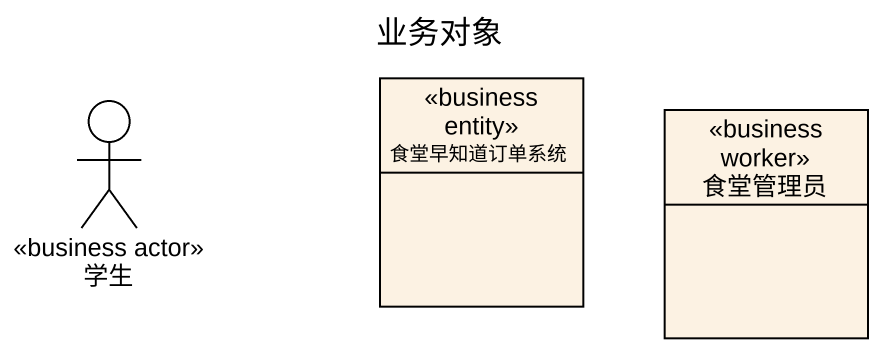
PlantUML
@startuml
title 业务对象
allowmixing
hide circle
hide empty members
class 食堂早知道订单系统 <<business entity>>
actor 学生 <<business actor>>
class 食堂管理员 <<business worker>>
@enduml
